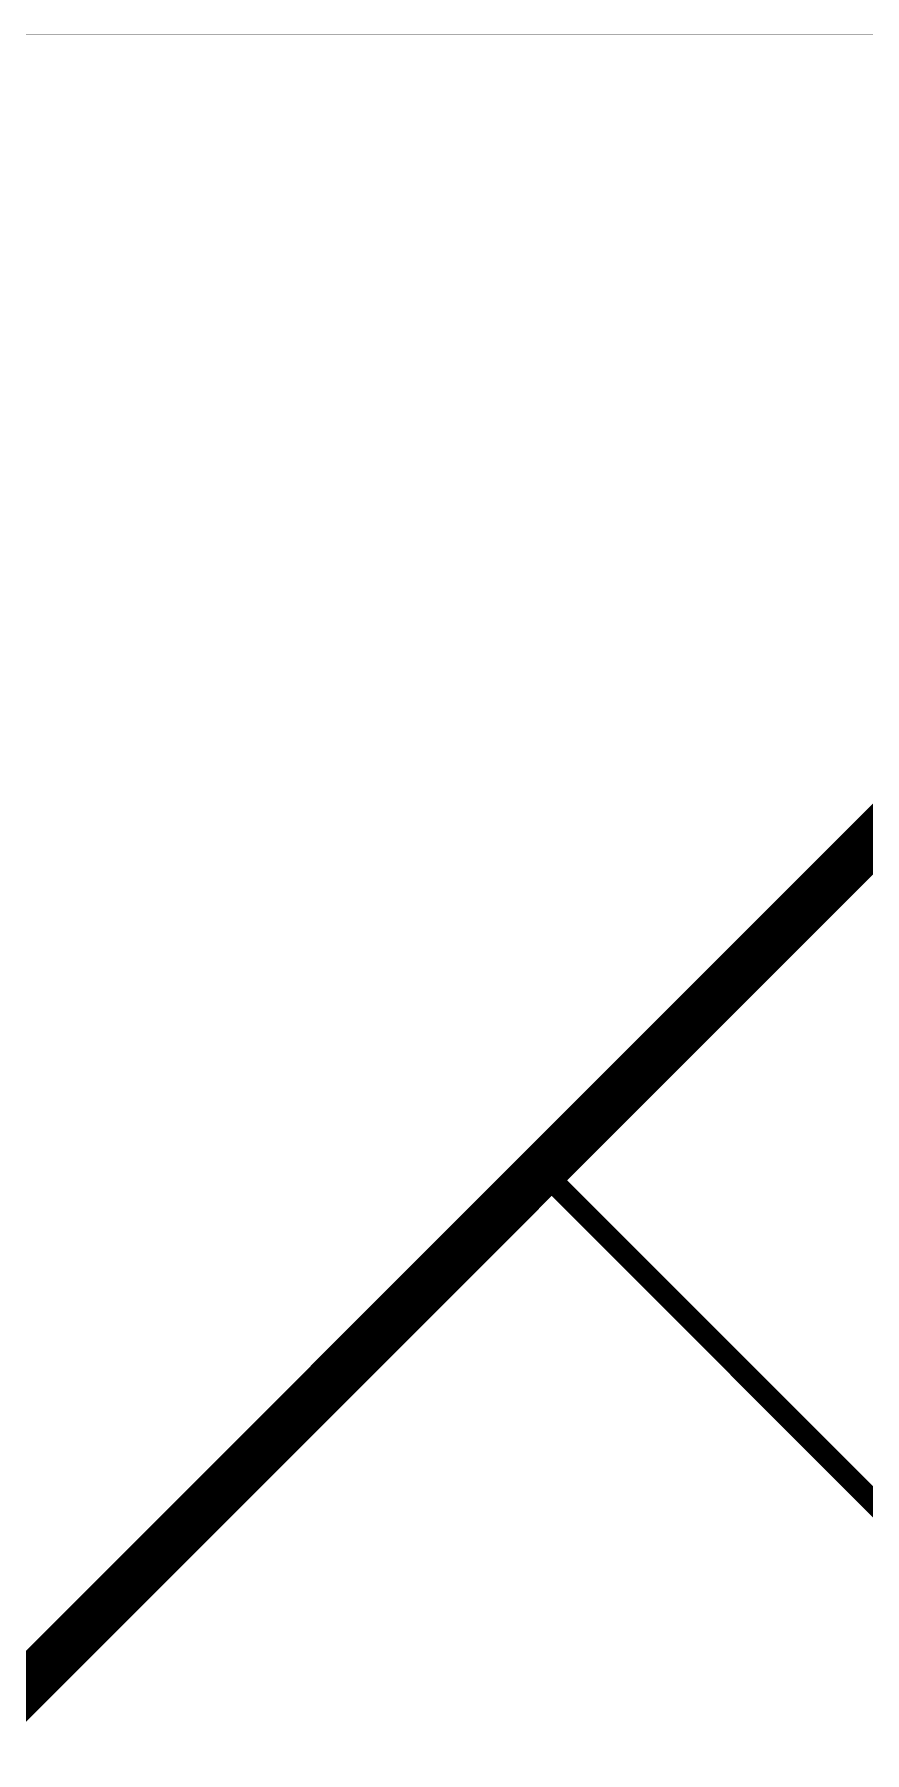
# Model space of a CAD drawing. Header units: millimetres. Extents: x 0 to 775, y 25 to 939.
# Drawn here: x 87.8 to 114.2, y 160.8 to 215.4 of the extents above; entities that cross this region are included whole.
import ezdxf

# ---------------------------------------------------------------- set-up
doc = ezdxf.new("R2010")
doc.units = ezdxf.units.MM
doc.layers.add('Mechanical3', color=76, linetype='Continuous')
doc.layers.add('TopLayer', color=1, linetype='Continuous')

msp = doc.modelspace()

# ---------------------------------------------------------------- linework, layer by layer
at = {"layer": 'Mechanical3', "const_width": 0.01}
msp.add_lwpolyline([(25.4, 215.4), (309.9, 215.4)], dxfattribs=at)
at = {"layer": 'TopLayer'}
for points, const_width in [([(103.949, 179.275), (123.401, 198.726)], 1.6), ([(82.801, 158.126), (103.949, 179.275)], 1.6), ([(103.949, 179.275), (116.824, 166.4)], 0.7)]:
    msp.add_lwpolyline(points, dxfattribs=dict(at, const_width=const_width))
for points, const_width in [([(103.549, 179.275, 1), (104.349, 179.275, 1)], 0.8), ([(103.549, 179.275, 1), (104.349, 179.275, 1)], 0.8), ([(103.774, 179.275, 1), (104.124, 179.275, 1)], 0.35)]:
    msp.add_lwpolyline(points, format="xyb", close=True, dxfattribs=dict(at, const_width=const_width))

doc.saveas('drawing.dxf')
